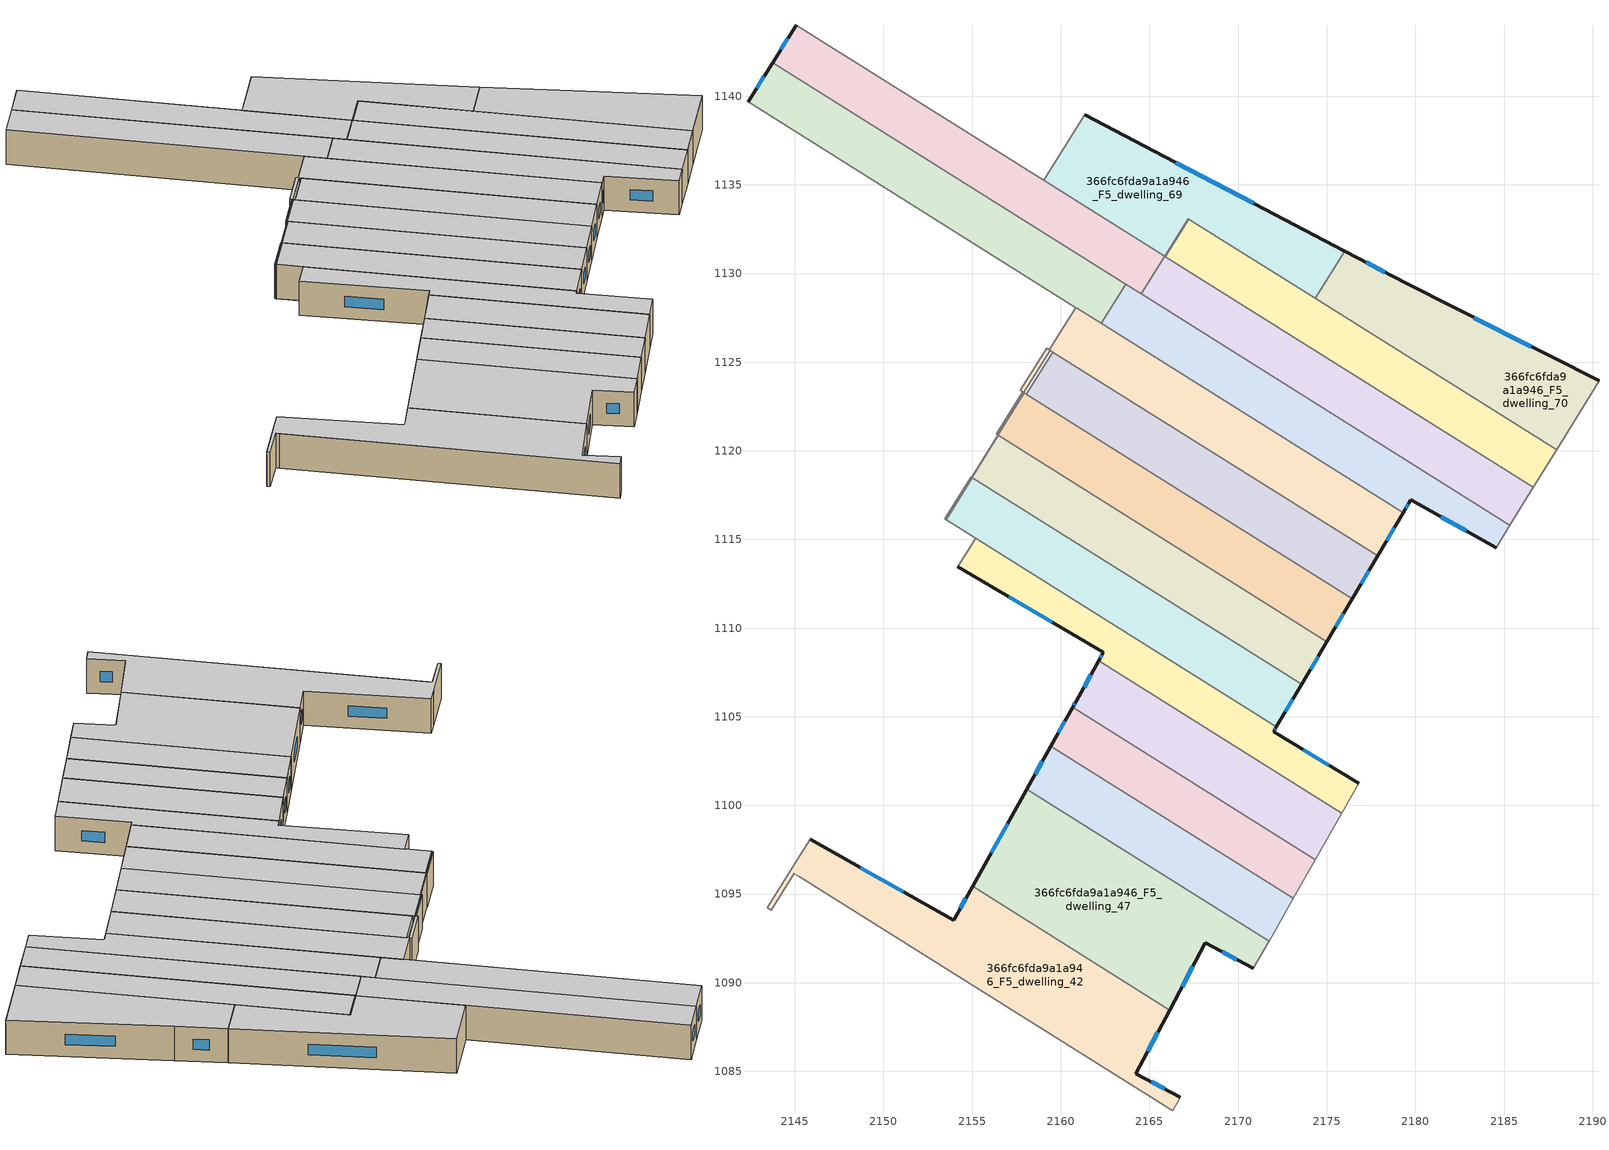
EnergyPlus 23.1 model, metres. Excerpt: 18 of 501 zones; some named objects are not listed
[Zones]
366fc6fda9a1a946_F5_dwelling_42
 floor to 366fc6fda9a1a946_F4_dwelling_42 (EU_floor_Construction): 2166.14,1088.46 2164.24,1084.87 2166.75,1083.54 2166.31,1082.77 2144.98,1096.14 2144.95,1096.16 2143.66,1094.1 2143.44,1094.24 2145.86,1098.09 2153.97,1093.53 2155.03,1095.43 z15
 wall outside (EU_wall_Construction): 2155.03,1095.43 2153.97,1093.53 2145.86,1098.09 / 2166.75,1083.54 2164.24,1084.87 2166.14,1088.46 z15:18
 wall to 366fc6fda9a1a946_F5_dwelling_47 (EU_wall_Construction): 2166.14,1088.46 2155.03,1095.43 z15:18
 wall adiabatic (EU_wall_Construction): 2166.31,1082.77 2166.75,1083.54 z15:18
 wall to 366fc6fda9a1a946_F5_dwelling_37 (EU_wall_Construction): 2143.44,1094.24 2143.66,1094.1 2144.95,1096.16 2144.98,1096.14 z15:18
 wall to 366fc6fda9a1a946_F5_dwelling_39 (EU_wall_Construction): 2145.28,1097.16 2143.44,1094.24 z15:18
 wall to 366fc6fda9a1a946_F5_dwelling_40 (EU_wall_Construction): 2145.21,1096 2166.31,1082.77 z15:18
 wall to 366fc6fda9a1a946_F5_dwelling_35 (EU_wall_Construction): 2144.98,1096.14 2145.21,1096 z15:18
 wall to 366fc6fda9a1a946_F5_dwelling_41 (EU_wall_Construction): 2145.86,1098.09 2145.28,1097.16 z15:18
 window (EU_Window_Construction): 2151.12,1095.13 2148.7,1096.49 / 2154.65,1094.77 2154.34,1094.2 / 2164.9,1086.13 2165.47,1087.2 / 2165.87,1084.01 2165.12,1084.41 z16.05:16.95
 ceiling to 366fc6fda9a1a946_F6_dwelling_42 (EU_floor_Construction): 2166.31,1082.77 2166.75,1083.54 2164.24,1084.87 2166.14,1088.46 2155.03,1095.43 2153.97,1093.53 2145.86,1098.09 2143.44,1094.24 2143.66,1094.1 2144.95,1096.16 2144.98,1096.14 z18
366fc6fda9a1a946_F5_dwelling_47
 floor to 366fc6fda9a1a946_F4_dwelling_47 (EU_floor_Construction): 2171.74,1092.35 2171.72,1092.3 2170.87,1090.8 2168.16,1092.24 2166.14,1088.46 2155.03,1095.43 2158.06,1100.87 2158.09,1100.92 z15
 wall outside (EU_wall_Construction): 2166.14,1088.46 2168.16,1092.24 2170.87,1090.8 / 2158.09,1100.92 2158.06,1100.87 2155.03,1095.43 z15:18
 wall to 366fc6fda9a1a946_F5_dwelling_48 (EU_wall_Construction): 2171.74,1092.35 2158.09,1100.92 z15:18
 wall adiabatic (EU_wall_Construction): 2170.87,1090.8 2171.72,1092.3 2171.74,1092.35 z15:18
 window (EU_Window_Construction): 2169.11,1091.74 2169.92,1091.31 / 2166.85,1089.78 2167.45,1090.92 / 2157,1098.96 2156.09,1097.34 z16.05:16.95
 ceiling to 366fc6fda9a1a946_F6_dwelling_47 (EU_floor_Construction): 2170.87,1090.8 2171.72,1092.3 2171.74,1092.35 2158.09,1100.92 2158.06,1100.87 2155.03,1095.43 2166.14,1088.46 2168.16,1092.24 z18
366fc6fda9a1a946_F5_dwelling_48
 floor to 366fc6fda9a1a946_F4_dwelling_48 (EU_floor_Construction): 2173.11,1094.75 2171.74,1092.35 2158.09,1100.92 2159.44,1103.33 z15
 wall outside (EU_wall_Construction): 2159.44,1103.33 2158.09,1100.92 z15:18
 wall to 366fc6fda9a1a946_F5_dwelling_49 (EU_wall_Construction): 2173.11,1094.75 2159.44,1103.33 z15:18
 wall adiabatic (EU_wall_Construction): 2171.74,1092.35 2173.11,1094.75 z15:18
 window (EU_Window_Construction): 2158.97,1102.48 2158.56,1101.76 z16.05:16.95
 ceiling to 366fc6fda9a1a946_F6_dwelling_48 (EU_floor_Construction): 2171.74,1092.35 2173.11,1094.75 2159.44,1103.33 2158.09,1100.92 z18
366fc6fda9a1a946_F5_dwelling_49
 floor to 366fc6fda9a1a946_F4_dwelling_49 (EU_floor_Construction): 2174.35,1096.94 2173.11,1094.75 2159.44,1103.33 2160.67,1105.53 z15
 wall outside (EU_wall_Construction): 2160.67,1105.53 2159.44,1103.33 z15:18
 wall to 366fc6fda9a1a946_F5_dwelling_50 (EU_wall_Construction): 2174.35,1096.94 2160.67,1105.53 z15:18
 wall adiabatic (EU_wall_Construction): 2173.11,1094.75 2174.35,1096.94 z15:18
 window (EU_Window_Construction): 2160.24,1104.75 2159.87,1104.1 z16.05:16.95
 ceiling to 366fc6fda9a1a946_F6_dwelling_49 (EU_floor_Construction): 2173.11,1094.75 2174.35,1096.94 2160.67,1105.53 2159.44,1103.33 z18
366fc6fda9a1a946_F5_dwelling_50
 floor to 366fc6fda9a1a946_F4_dwelling_50 (EU_floor_Construction): 2175.84,1099.57 2174.35,1096.94 2160.67,1105.53 2160.86,1105.87 2162.14,1108.16 z15
 wall outside (EU_wall_Construction): 2162.14,1108.16 2160.86,1105.87 2160.67,1105.53 z15:18
 wall to 366fc6fda9a1a946_F5_dwelling_52 (EU_wall_Construction): 2175.84,1099.57 2162.14,1108.16 z15:18
 wall adiabatic (EU_wall_Construction): 2174.35,1096.94 2175.84,1099.57 z15:18
 window (EU_Window_Construction): 2160.8,1105.75 2160.74,1105.65 / 2161.69,1107.36 2161.31,1106.68 z16.05:16.95
 ceiling to 366fc6fda9a1a946_F6_dwelling_50 (EU_floor_Construction): 2174.35,1096.94 2175.84,1099.57 2162.14,1108.16 2160.86,1105.87 2160.67,1105.53 z18
366fc6fda9a1a946_F5_dwelling_52
 floor to 366fc6fda9a1a946_F4_dwelling_52 (EU_floor_Construction): 2172.16,1104.43 2172.01,1104.16 2176.81,1101.26 2175.84,1099.57 2162.14,1108.16 2162.41,1108.63 2154.2,1113.47 2155.2,1115.06 z15
 wall outside (EU_wall_Construction): 2154.2,1113.47 2162.41,1108.63 2162.14,1108.16 / 2176.81,1101.26 2172.01,1104.16 2172.16,1104.43 z15:18
 wall to 366fc6fda9a1a946_F5_dwelling_51 (EU_wall_Construction): 2155.2,1115.06 2154.2,1113.47 z15:18
 wall adiabatic (EU_wall_Construction): 2175.84,1099.57 2176.81,1101.26 z15:18
 wall to 366fc6fda9a1a946_F5_dwelling_54 (EU_wall_Construction): 2172.16,1104.43 2155.2,1115.06 z15:18
 window (EU_Window_Construction): 2157.08,1111.77 2159.53,1110.33 / 2172.06,1104.26 2172.11,1104.33 / 2175.12,1102.28 2173.69,1103.15 / 2162.31,1108.47 2162.23,1108.33 z16.05:16.95
 ceiling to 366fc6fda9a1a946_F6_dwelling_52 (EU_floor_Construction): 2175.84,1099.57 2176.81,1101.26 2172.01,1104.16 2172.16,1104.43 2155.2,1115.06 2154.2,1113.47 2162.41,1108.63 2162.14,1108.16 z18
366fc6fda9a1a946_F5_dwelling_54
 floor to 366fc6fda9a1a946_F4_dwelling_54 (EU_floor_Construction): 2173.59,1106.83 2172.16,1104.43 2153.53,1116.11 2155.02,1118.48 z15
 wall outside (EU_wall_Construction): 2172.16,1104.43 2173.59,1106.83 z15:18
 wall to 366fc6fda9a1a946_F5_dwelling_56 (EU_wall_Construction): 2173.59,1106.83 2155.02,1118.48 2153.53,1116.11 z15:18
 wall to 366fc6fda9a1a946_F5_dwelling_51 (EU_wall_Construction): 2153.53,1116.11 2155.2,1115.06 z15:18
 window (EU_Window_Construction): 2172.66,1105.27 2173.09,1105.99 z16.05:16.95
 ceiling to 366fc6fda9a1a946_F6_dwelling_54 (EU_floor_Construction): 2172.16,1104.43 2173.59,1106.83 2155.02,1118.48 2153.53,1116.11 z18
366fc6fda9a1a946_F5_dwelling_56
 floor to 366fc6fda9a1a946_F4_dwelling_56 (EU_floor_Construction): 2175.02,1109.24 2173.59,1106.83 2155.02,1118.48 2153.53,1116.11 2153.51,1116.12 2156.49,1120.87 z15
 wall outside (EU_wall_Construction): 2173.59,1106.83 2175.02,1109.24 z15:18
 wall to 366fc6fda9a1a946_F5_dwelling_58 (EU_wall_Construction): 2175.02,1109.24 2156.49,1120.87 2153.51,1116.12 z15:18
 wall to 366fc6fda9a1a946_F5_dwelling_51 (EU_wall_Construction): 2153.51,1116.12 2153.53,1116.11 z15:18
 window (EU_Window_Construction): 2174.09,1107.68 2174.51,1108.4 z16.05:16.95
 ceiling to 366fc6fda9a1a946_F6_dwelling_56 (EU_floor_Construction): 2173.59,1106.83 2175.02,1109.24 2156.49,1120.87 2153.51,1116.12 2153.53,1116.11 2155.02,1118.48 z18
366fc6fda9a1a946_F5_dwelling_58
 floor to 366fc6fda9a1a946_F4_dwelling_58 (EU_floor_Construction): 2176.44,1111.66 2175.02,1109.24 2156.47,1120.88 2156.49,1120.87 2153.51,1116.12 2153.45,1116.16 2154.94,1118.53 2154.97,1118.51 2157.94,1123.26 z15
 wall outside (EU_wall_Construction): 2175.02,1109.24 2176.44,1111.66 / 2156.49,1120.87 2156.47,1120.88 2156.49,1120.87 z15:18
 wall to 366fc6fda9a1a946_F5_dwelling_53 (EU_wall_Construction): 2154.94,1118.53 2153.45,1116.16 z15:18
 wall to 366fc6fda9a1a946_F5_dwelling_55 (EU_wall_Construction): 2158.06,1123.19 2157.94,1123.26 2154.97,1118.51 2154.94,1118.53 z15:18
 wall to 366fc6fda9a1a946_F5_dwelling_60 (EU_wall_Construction): 2176.44,1111.66 2158.06,1123.19 z15:18
 wall to 366fc6fda9a1a946_F5_dwelling_51 (EU_wall_Construction): 2153.46,1116.16 2153.51,1116.12 z15:18
 window (EU_Window_Construction): 2175.52,1110.09 2175.94,1110.81 z16.05:16.95
 ceiling to 366fc6fda9a1a946_F6_dwelling_58 (EU_floor_Construction): 2175.02,1109.24 2176.44,1111.66 2157.94,1123.26 2154.97,1118.51 2154.94,1118.53 2153.45,1116.16 2153.51,1116.12 2156.49,1120.87 2156.47,1120.88 z18
366fc6fda9a1a946_F5_dwelling_60
 floor to 366fc6fda9a1a946_F4_dwelling_60 (EU_floor_Construction): 2177.88,1114.08 2176.44,1111.66 2158.06,1123.19 2159.55,1125.57 z15
 wall outside (EU_wall_Construction): 2176.44,1111.66 2177.88,1114.08 z15:18
 wall to 366fc6fda9a1a946_F5_dwelling_55 (EU_wall_Construction): 2159.55,1125.57 2158.06,1123.19 z15:18
 wall to 366fc6fda9a1a946_F5_dwelling_62 (EU_wall_Construction): 2177.88,1114.08 2159.55,1125.57 z15:18
 window (EU_Window_Construction): 2176.95,1112.51 2177.37,1113.23 z16.05:16.95
 ceiling to 366fc6fda9a1a946_F6_dwelling_60 (EU_floor_Construction): 2176.44,1111.66 2177.88,1114.08 2159.55,1125.57 2158.06,1123.19 z18
366fc6fda9a1a946_F5_dwelling_62
 floor to 366fc6fda9a1a946_F4_dwelling_62 (EU_floor_Construction): 2179.31,1116.5 2177.88,1114.08 2159.41,1125.66 2156.42,1120.91 2156.36,1120.94 2157.85,1123.32 2157.71,1123.41 2159.2,1125.79 2159.36,1125.69 2160.85,1128.08 2160.87,1128.07 z15
 wall outside (EU_wall_Construction): 2177.88,1114.08 2179.31,1116.5 z15:18
 wall to 366fc6fda9a1a946_F5_dwelling_57 (EU_wall_Construction): 2157.71,1123.41 2157.85,1123.32 2156.36,1120.94 z15:18
 wall to 366fc6fda9a1a946_F5_dwelling_59 (EU_wall_Construction): 2159.2,1125.79 2157.71,1123.41 z15:18
 wall to 366fc6fda9a1a946_F5_dwelling_61 (EU_wall_Construction): 2160.85,1128.08 2159.36,1125.69 2159.2,1125.79 z15:18
 wall to 366fc6fda9a1a946_F5_dwelling_55 (EU_wall_Construction): 2156.36,1120.94 2156.42,1120.91 2159.41,1125.66 2159.55,1125.57 z15:18
 wall to 366fc6fda9a1a946_F5_dwelling_64 (EU_wall_Construction): 2179.31,1116.5 2162.27,1127.19 z15:18
 wall to 366fc6fda9a1a946_F5_dwelling_63 (EU_wall_Construction): 2162.27,1127.19 2160.87,1128.07 2160.85,1128.08 z15:18
 window (EU_Window_Construction): 2178.38,1114.93 2178.81,1115.65 z16.05:16.95
 ceiling to 366fc6fda9a1a946_F6_dwelling_62 (EU_floor_Construction): 2177.88,1114.08 2179.31,1116.5 2160.87,1128.07 2160.85,1128.08 2159.36,1125.69 2159.2,1125.79 2157.71,1123.41 2157.85,1123.32 2156.36,1120.94 2156.42,1120.91 2159.41,1125.66 z18
366fc6fda9a1a946_F5_dwelling_63
 floor to 366fc6fda9a1a946_F4_dwelling_63 (EU_floor_Construction): 2163.66,1129.4 2162.27,1127.19 2142.36,1139.67 2143.74,1141.89 z15
 wall outside (EU_wall_Construction): 2143.74,1141.89 2142.36,1139.67 z15:18
 wall to 366fc6fda9a1a946_F5_dwelling_64 (EU_wall_Construction): 2162.27,1127.19 2163.66,1129.4 z15:18
 wall to 366fc6fda9a1a946_F5_dwelling_61 (EU_wall_Construction): 2142.36,1139.67 2160.85,1128.08 z15:18
 wall to 366fc6fda9a1a946_F5_dwelling_65 (EU_wall_Construction): 2163.66,1129.4 2143.74,1141.89 z15:18
 window (EU_Window_Construction): 2143.26,1141.11 2142.84,1140.45 z16.05:16.95
 ceiling to 366fc6fda9a1a946_F6_dwelling_63 (EU_floor_Construction): 2162.27,1127.19 2163.66,1129.4 2143.74,1141.89 2142.36,1139.67 z18
366fc6fda9a1a946_F5_dwelling_64
 floor to 366fc6fda9a1a946_F4_dwelling_64 (EU_floor_Construction): 2179.75,1117.23 2179.31,1116.5 2162.27,1127.19 2163.66,1129.4 2185.33,1115.8 2184.56,1114.54 z15
 wall outside (EU_wall_Construction): 2179.31,1116.5 2179.75,1117.23 2184.56,1114.54 z15:18
 wall adiabatic (EU_wall_Construction): 2184.56,1114.54 2185.33,1115.8 z15:18
 wall to 366fc6fda9a1a946_F5_dwelling_66 (EU_wall_Construction): 2185.33,1115.8 2164.53,1128.85 z15:18
 wall to 366fc6fda9a1a946_F5_dwelling_65 (EU_wall_Construction): 2164.53,1128.85 2163.66,1129.4 z15:18
 window (EU_Window_Construction): 2181.43,1116.29 2182.87,1115.49 / 2179.46,1116.76 2179.59,1116.98 z16.05:16.95
 ceiling to 366fc6fda9a1a946_F6_dwelling_64 (EU_floor_Construction): 2184.56,1114.54 2185.33,1115.8 2163.66,1129.4 2162.27,1127.19 2179.31,1116.5 2179.75,1117.23 z18
366fc6fda9a1a946_F5_dwelling_65
 floor to 366fc6fda9a1a946_F4_dwelling_65 (EU_floor_Construction): 2167.19,1133.09 2167.23,1133.07 2165.9,1130.95 2165.86,1130.97 2164.53,1128.85 2143.74,1141.89 2145.07,1144.01 2165.85,1130.98 z15
 wall outside (EU_wall_Construction): 2145.07,1144.01 2143.74,1141.89 z15:18
 wall to 366fc6fda9a1a946_F5_dwelling_68 (EU_wall_Construction): 2165.9,1130.95 2167.23,1133.07 z15:18
 wall to 366fc6fda9a1a946_F5_dwelling_66 (EU_wall_Construction): 2164.53,1128.85 2165.86,1130.97 2165.9,1130.95 z15:18
 wall to 366fc6fda9a1a946_F5_dwelling_67 (EU_wall_Construction): 2159.03,1135.26 2145.07,1144.01 z15:18
 wall to 366fc6fda9a1a946_F5_dwelling_69 (EU_wall_Construction): 2167.23,1133.07 2167.19,1133.09 2165.85,1130.98 2159.03,1135.26 z15:18
 window (EU_Window_Construction): 2144.61,1143.27 2144.21,1142.64 z16.05:16.95
 ceiling to 366fc6fda9a1a946_F6_dwelling_65 (EU_floor_Construction): 2165.9,1130.95 2167.23,1133.07 2167.19,1133.09 2165.85,1130.98 2145.07,1144.01 2143.74,1141.89 2164.53,1128.85 2165.86,1130.97 z18
366fc6fda9a1a946_F5_dwelling_66
 floor to 366fc6fda9a1a946_F4_dwelling_66 (EU_floor_Construction): 2186.65,1117.93 2185.33,1115.8 2164.53,1128.85 2165.86,1130.97 z15
 wall adiabatic (EU_wall_Construction): 2185.33,1115.8 2186.65,1117.93 z15:18
 wall to 366fc6fda9a1a946_F5_dwelling_68 (EU_wall_Construction): 2186.65,1117.93 2165.9,1130.95 z15:18
 ceiling to 366fc6fda9a1a946_F6_dwelling_66 (EU_floor_Construction): 2185.33,1115.8 2186.65,1117.93 2165.86,1130.97 2164.53,1128.85 z18
366fc6fda9a1a946_F5_dwelling_68
 floor to 366fc6fda9a1a946_F4_dwelling_68 (EU_floor_Construction): 2187.96,1120.06 2186.65,1117.93 2165.9,1130.95 2167.23,1133.07 z15
 wall adiabatic (EU_wall_Construction): 2186.65,1117.93 2187.96,1120.06 z15:18
 wall to 366fc6fda9a1a946_F5_dwelling_70 (EU_wall_Construction): 2187.96,1120.06 2174.35,1128.6 z15:18
 wall to 366fc6fda9a1a946_F5_dwelling_69 (EU_wall_Construction): 2174.35,1128.6 2167.23,1133.07 z15:18
 ceiling to 366fc6fda9a1a946_F6_dwelling_68 (EU_floor_Construction): 2186.65,1117.93 2187.96,1120.06 2167.23,1133.07 2165.9,1130.95 z18
366fc6fda9a1a946_F5_dwelling_69
 floor to 366fc6fda9a1a946_F4_dwelling_69 (EU_floor_Construction): 2176.01,1131.26 2174.35,1128.6 2167.18,1133.1 2165.85,1130.98 2159.03,1135.26 2161.35,1138.95 z15
 wall outside (EU_wall_Construction): 2176.01,1131.26 2161.35,1138.95 z15:18
 wall to 366fc6fda9a1a946_F5_dwelling_67 (EU_wall_Construction): 2161.35,1138.95 2159.03,1135.26 z15:18
 wall to 366fc6fda9a1a946_F5_dwelling_70 (EU_wall_Construction): 2174.35,1128.6 2176.01,1131.26 z15:18
 window (EU_Window_Construction): 2170.87,1133.96 2166.49,1136.26 z16.05:16.95
 ceiling to 366fc6fda9a1a946_F6_dwelling_69 (EU_floor_Construction): 2174.35,1128.6 2176.01,1131.26 2161.35,1138.95 2159.03,1135.26 2165.85,1130.98 2167.18,1133.1 z18
366fc6fda9a1a946_F5_dwelling_70
 floor to 366fc6fda9a1a946_F4_dwelling_70 (EU_floor_Construction): 2190.36,1123.94 2187.96,1120.06 2174.35,1128.6 2176.01,1131.26 2179.48,1129.44 z15
 wall outside (EU_wall_Construction): 2190.36,1123.94 2179.48,1129.44 2176.01,1131.26 z15:18
 wall adiabatic (EU_wall_Construction): 2187.96,1120.06 2190.36,1123.94 z15:18
 window (EU_Window_Construction): 2178.26,1130.08 2177.23,1130.62 / 2186.54,1125.87 2183.29,1127.51 z16.05:16.95
 ceiling to 366fc6fda9a1a946_F6_dwelling_70 (EU_floor_Construction): 2187.96,1120.06 2190.36,1123.94 2179.48,1129.44 2176.01,1131.26 2174.35,1128.6 z18
[Building]
EU S2 Campaign: North Axis=0; Terrain=City; Solar Distribution=FullExterior
[Site:Location]
Bologna: Latitude=44.5; Longitude=11.25; Time Zone=1; Elevation=37
[SizingPeriod:WeatherFileDays]
AnnualSizingPeriod: Begin Month=1; Begin Day of Month=1; End Month=12; End Day of Month=31; Day of Week for Start Day=Monday; Use Weather File Daylight Saving Period=No; Use Weather File Rain and Snow Indicators=No
[MATERIAL]
EU_InternalMass_Material: Roughness=MediumRough; Thickness=0.1; Conductivity=1; Density=1800; Specific Heat=900; Thermal Absorptance=0.9; Solar Absorptance=0.7; Visible Absorptance=0.7
[MATERIAL:NOMASS] Roughness=MediumRough; Thermal Absorptance=0.9; Solar Absorptance=0.7; Visible Absorptance=0.7
Name | Thermal Resistance
EU_wall_NoMass | 0.890213
EU_floor_NoMass | 0.79516
[WINDOWMATERIAL:SIMPLEGLAZINGSYSTEM]
EU_Window_SimpleGlazing: UFactor=4.49146; Solar Heat Gain Coefficient=0.85; Visible Transmittance=0.85
[CONSTRUCTION]
EU_wall_Construction: EU_wall_NoMass
EU_floor_Construction: EU_floor_NoMass
EU_Window_Construction: EU_Window_SimpleGlazing
EU_InternalMass_Construction: EU_InternalMass_Material
[ZONE] Type=1; Multiplier=1; Ceiling Height=autocalculate; Floor Area=autocalculate; Part of Total Floor Area=Yes
Name | Volume
366fc6fda9a1a946_F5_dwelling_42 | 261.14
366fc6fda9a1a946_F5_dwelling_47 | 263.476
366fc6fda9a1a946_F5_dwelling_48 | 133.501
366fc6fda9a1a946_F5_dwelling_49 | 121.73
366fc6fda9a1a946_F5_dwelling_50 | 146.29
366fc6fda9a1a946_F5_dwelling_52 | 150.259
366fc6fda9a1a946_F5_dwelling_54 | 184.268
366fc6fda9a1a946_F5_dwelling_56 | 184.206
366fc6fda9a1a946_F5_dwelling_58 | 184.934
366fc6fda9a1a946_F5_dwelling_60 | 182.648
366fc6fda9a1a946_F5_dwelling_62 | 186.833
366fc6fda9a1a946_F5_dwelling_63 | 184.277
366fc6fda9a1a946_F5_dwelling_64 | 184.258
366fc6fda9a1a946_F5_dwelling_65 | 184.606
366fc6fda9a1a946_F5_dwelling_66 | 184.24
366fc6fda9a1a946_F5_dwelling_68 | 183.841
366fc6fda9a1a946_F5_dwelling_69 | 184.23
366fc6fda9a1a946_F5_dwelling_70 | 184.222
[INTERNALMASS] Construction=EU_InternalMass_Construction
Name | Zone or ZoneList | Surface Area
366fc6fda9a1a946_F5_dwelling_42_EU_InternalMass | 366fc6fda9a1a946_F5_dwelling_42 | 87.0451
366fc6fda9a1a946_F5_dwelling_47_EU_InternalMass | 366fc6fda9a1a946_F5_dwelling_47 | 87.8268
366fc6fda9a1a946_F5_dwelling_48_EU_InternalMass | 366fc6fda9a1a946_F5_dwelling_48 | 44.5012
366fc6fda9a1a946_F5_dwelling_49_EU_InternalMass | 366fc6fda9a1a946_F5_dwelling_49 | 40.5731
366fc6fda9a1a946_F5_dwelling_50_EU_InternalMass | 366fc6fda9a1a946_F5_dwelling_50 | 48.7591
366fc6fda9a1a946_F5_dwelling_52_EU_InternalMass | 366fc6fda9a1a946_F5_dwelling_52 | 50.0932
366fc6fda9a1a946_F5_dwelling_54_EU_InternalMass | 366fc6fda9a1a946_F5_dwelling_54 | 61.4221
366fc6fda9a1a946_F5_dwelling_56_EU_InternalMass | 366fc6fda9a1a946_F5_dwelling_56 | 61.4022
366fc6fda9a1a946_F5_dwelling_58_EU_InternalMass | 366fc6fda9a1a946_F5_dwelling_58 | 61.6416
366fc6fda9a1a946_F5_dwelling_60_EU_InternalMass | 366fc6fda9a1a946_F5_dwelling_60 | 60.8909
366fc6fda9a1a946_F5_dwelling_62_EU_InternalMass | 366fc6fda9a1a946_F5_dwelling_62 | 62.2725
366fc6fda9a1a946_F5_dwelling_63_EU_InternalMass | 366fc6fda9a1a946_F5_dwelling_63 | 61.4256
366fc6fda9a1a946_F5_dwelling_64_EU_InternalMass | 366fc6fda9a1a946_F5_dwelling_64 | 61.4186
366fc6fda9a1a946_F5_dwelling_65_EU_InternalMass | 366fc6fda9a1a946_F5_dwelling_65 | 61.5439
366fc6fda9a1a946_F5_dwelling_66_EU_InternalMass | 366fc6fda9a1a946_F5_dwelling_66 | 61.4135
366fc6fda9a1a946_F5_dwelling_68_EU_InternalMass | 366fc6fda9a1a946_F5_dwelling_68 | 61.2708
366fc6fda9a1a946_F5_dwelling_69_EU_InternalMass | 366fc6fda9a1a946_F5_dwelling_69 | 61.4102
366fc6fda9a1a946_F5_dwelling_70_EU_InternalMass | 366fc6fda9a1a946_F5_dwelling_70 | 61.4075
[OTHEREQUIPMENT] Fuel Type=Electricity; Design Level Calculation Method=Watts/Area; Power per Zone Floor Area=1; Fraction Latent=0; Fraction Radiant=0; Fraction Lost=0; Carbon Dioxide Generation Rate=0; EndUse Subcategory=EU_Step8_InternalGains
Name | Zone or ZoneList or Space or SpaceList | Schedule
EU_Step8_InternalGain_366fc6fda9a1a946_F5_dwelling_42_f000 | 366fc6fda9a1a946_F5_dwelling_42 | EU_Step8_GainSchedule_366fc6fda9a1a946_F5_dwelling_42_f000
EU_Step8_InternalGain_366fc6fda9a1a946_F5_dwelling_47_f000 | 366fc6fda9a1a946_F5_dwelling_47 | EU_Step8_GainSchedule_366fc6fda9a1a946_F5_dwelling_47_f000
EU_Step8_InternalGain_366fc6fda9a1a946_F5_dwelling_48_f000 | 366fc6fda9a1a946_F5_dwelling_48 | EU_Step8_GainSchedule_366fc6fda9a1a946_F5_dwelling_48_f000
EU_Step8_InternalGain_366fc6fda9a1a946_F5_dwelling_49_f000 | 366fc6fda9a1a946_F5_dwelling_49 | EU_Step8_GainSchedule_366fc6fda9a1a946_F5_dwelling_49_f000
EU_Step8_InternalGain_366fc6fda9a1a946_F5_dwelling_50_f000 | 366fc6fda9a1a946_F5_dwelling_50 | EU_Step8_GainSchedule_366fc6fda9a1a946_F5_dwelling_50_f000
EU_Step8_InternalGain_366fc6fda9a1a946_F5_dwelling_52_f000 | 366fc6fda9a1a946_F5_dwelling_52 | EU_Step8_GainSchedule_366fc6fda9a1a946_F5_dwelling_52_f000
EU_Step8_InternalGain_366fc6fda9a1a946_F5_dwelling_54_f000 | 366fc6fda9a1a946_F5_dwelling_54 | EU_Step8_GainSchedule_366fc6fda9a1a946_F5_dwelling_54_f000
EU_Step8_InternalGain_366fc6fda9a1a946_F5_dwelling_56_f000 | 366fc6fda9a1a946_F5_dwelling_56 | EU_Step8_GainSchedule_366fc6fda9a1a946_F5_dwelling_56_f000
EU_Step8_InternalGain_366fc6fda9a1a946_F5_dwelling_58_f000 | 366fc6fda9a1a946_F5_dwelling_58 | EU_Step8_GainSchedule_366fc6fda9a1a946_F5_dwelling_58_f000
EU_Step8_InternalGain_366fc6fda9a1a946_F5_dwelling_60_f000 | 366fc6fda9a1a946_F5_dwelling_60 | EU_Step8_GainSchedule_366fc6fda9a1a946_F5_dwelling_60_f000
EU_Step8_InternalGain_366fc6fda9a1a946_F5_dwelling_62_f000 | 366fc6fda9a1a946_F5_dwelling_62 | EU_Step8_GainSchedule_366fc6fda9a1a946_F5_dwelling_62_f000
EU_Step8_InternalGain_366fc6fda9a1a946_F5_dwelling_63_f000 | 366fc6fda9a1a946_F5_dwelling_63 | EU_Step8_GainSchedule_366fc6fda9a1a946_F5_dwelling_63_f000
EU_Step8_InternalGain_366fc6fda9a1a946_F5_dwelling_64_f000 | 366fc6fda9a1a946_F5_dwelling_64 | EU_Step8_GainSchedule_366fc6fda9a1a946_F5_dwelling_64_f000
EU_Step8_InternalGain_366fc6fda9a1a946_F5_dwelling_65_f000 | 366fc6fda9a1a946_F5_dwelling_65 | EU_Step8_GainSchedule_366fc6fda9a1a946_F5_dwelling_65_f000
EU_Step8_InternalGain_366fc6fda9a1a946_F5_dwelling_66_f000 | 366fc6fda9a1a946_F5_dwelling_66 | EU_Step8_GainSchedule_366fc6fda9a1a946_F5_dwelling_66_f000
EU_Step8_InternalGain_366fc6fda9a1a946_F5_dwelling_68_f000 | 366fc6fda9a1a946_F5_dwelling_68 | EU_Step8_GainSchedule_366fc6fda9a1a946_F5_dwelling_68_f000
EU_Step8_InternalGain_366fc6fda9a1a946_F5_dwelling_69_f000 | 366fc6fda9a1a946_F5_dwelling_69 | EU_Step8_GainSchedule_366fc6fda9a1a946_F5_dwelling_69_f000
EU_Step8_InternalGain_366fc6fda9a1a946_F5_dwelling_70_f000 | 366fc6fda9a1a946_F5_dwelling_70 | EU_Step8_GainSchedule_366fc6fda9a1a946_F5_dwelling_70_f000
[ZONEVENTILATION:DESIGNFLOWRATE] Schedule=EU_AlwaysOn; Design Flow Rate Calculation Method=AirChanges/Hour; Air Changes per Hour=0.718634; Ventilation Type=Natural; Fan Pressure Rise=0; Fan Total Efficiency=1; Constant Term Coefficient=1; Temperature Term Coefficient=0; Velocity Term Coefficient=0; Velocity Squared Term Coefficient=0; Minimum Indoor Temperature=-100; Maximum Indoor Temperature=100; Delta Temperature=-100; Minimum Outdoor Temperature=-100; Maximum Outdoor Temperature=100; Maximum Wind Speed=40
Name | Zone or ZoneList or Space or SpaceList
EU_ConstantAir_366fc6fda9a1a946_F5_dwelling_42 | 366fc6fda9a1a946_F5_dwelling_42
EU_ConstantAir_366fc6fda9a1a946_F5_dwelling_47 | 366fc6fda9a1a946_F5_dwelling_47
EU_ConstantAir_366fc6fda9a1a946_F5_dwelling_48 | 366fc6fda9a1a946_F5_dwelling_48
EU_ConstantAir_366fc6fda9a1a946_F5_dwelling_49 | 366fc6fda9a1a946_F5_dwelling_49
EU_ConstantAir_366fc6fda9a1a946_F5_dwelling_50 | 366fc6fda9a1a946_F5_dwelling_50
EU_ConstantAir_366fc6fda9a1a946_F5_dwelling_52 | 366fc6fda9a1a946_F5_dwelling_52
EU_ConstantAir_366fc6fda9a1a946_F5_dwelling_54 | 366fc6fda9a1a946_F5_dwelling_54
EU_ConstantAir_366fc6fda9a1a946_F5_dwelling_56 | 366fc6fda9a1a946_F5_dwelling_56
EU_ConstantAir_366fc6fda9a1a946_F5_dwelling_58 | 366fc6fda9a1a946_F5_dwelling_58
EU_ConstantAir_366fc6fda9a1a946_F5_dwelling_60 | 366fc6fda9a1a946_F5_dwelling_60
EU_ConstantAir_366fc6fda9a1a946_F5_dwelling_62 | 366fc6fda9a1a946_F5_dwelling_62
EU_ConstantAir_366fc6fda9a1a946_F5_dwelling_63 | 366fc6fda9a1a946_F5_dwelling_63
EU_ConstantAir_366fc6fda9a1a946_F5_dwelling_64 | 366fc6fda9a1a946_F5_dwelling_64
EU_ConstantAir_366fc6fda9a1a946_F5_dwelling_65 | 366fc6fda9a1a946_F5_dwelling_65
EU_ConstantAir_366fc6fda9a1a946_F5_dwelling_66 | 366fc6fda9a1a946_F5_dwelling_66
EU_ConstantAir_366fc6fda9a1a946_F5_dwelling_68 | 366fc6fda9a1a946_F5_dwelling_68
EU_ConstantAir_366fc6fda9a1a946_F5_dwelling_69 | 366fc6fda9a1a946_F5_dwelling_69
EU_ConstantAir_366fc6fda9a1a946_F5_dwelling_70 | 366fc6fda9a1a946_F5_dwelling_70
[HVACTEMPLATE:ZONE:IDEALLOADSAIRSYSTEM] System Availability Schedule=EU_AlwaysOn; Maximum Heating Supply Air Temperature=50; Minimum Cooling Supply Air Temperature=13; Maximum Heating Supply Air Humidity Ratio=0.0156; Minimum Cooling Supply Air Humidity Ratio=0.0077; Heating Limit=NoLimit; Cooling Limit=NoLimit; Heating Availability Schedule=EU_AlwaysOn; Cooling Availability Schedule=EU_CoolingOff; Dehumidification Control Type=ConstantSensibleHeatRatio; Cooling Sensible Heat Ratio=0.7; Dehumidification Setpoint=60; Humidification Control Type=None; Humidification Setpoint=30; Outdoor Air Method=None; Outdoor Air Flow Rate per Person=0.00944; Outdoor Air Flow Rate per Zone Floor Area=0; Outdoor Air Flow Rate per Zone=0; Demand Controlled Ventilation Type=None; Outdoor Air Economizer Type=NoEconomizer; Heat Recovery Type=None; Sensible Heat Recovery Effectiveness=0.7; Latent Heat Recovery Effectiveness=0.65
Name | Template Thermostat
366fc6fda9a1a946_F5_dwelling_42 | EU_HeatOnly_366fc6fda9a1a946_F5_dwelling_42
366fc6fda9a1a946_F5_dwelling_47 | EU_HeatOnly_366fc6fda9a1a946_F5_dwelling_47
366fc6fda9a1a946_F5_dwelling_48 | EU_HeatOnly_366fc6fda9a1a946_F5_dwelling_48
366fc6fda9a1a946_F5_dwelling_49 | EU_HeatOnly_366fc6fda9a1a946_F5_dwelling_49
366fc6fda9a1a946_F5_dwelling_50 | EU_HeatOnly_366fc6fda9a1a946_F5_dwelling_50
366fc6fda9a1a946_F5_dwelling_52 | EU_HeatOnly_366fc6fda9a1a946_F5_dwelling_52
366fc6fda9a1a946_F5_dwelling_54 | EU_HeatOnly_366fc6fda9a1a946_F5_dwelling_54
366fc6fda9a1a946_F5_dwelling_56 | EU_HeatOnly_366fc6fda9a1a946_F5_dwelling_56
366fc6fda9a1a946_F5_dwelling_58 | EU_HeatOnly_366fc6fda9a1a946_F5_dwelling_58
366fc6fda9a1a946_F5_dwelling_60 | EU_HeatOnly_366fc6fda9a1a946_F5_dwelling_60
366fc6fda9a1a946_F5_dwelling_62 | EU_HeatOnly_366fc6fda9a1a946_F5_dwelling_62
366fc6fda9a1a946_F5_dwelling_63 | EU_HeatOnly_366fc6fda9a1a946_F5_dwelling_63
366fc6fda9a1a946_F5_dwelling_64 | EU_HeatOnly_366fc6fda9a1a946_F5_dwelling_64
366fc6fda9a1a946_F5_dwelling_65 | EU_HeatOnly_366fc6fda9a1a946_F5_dwelling_65
366fc6fda9a1a946_F5_dwelling_66 | EU_HeatOnly_366fc6fda9a1a946_F5_dwelling_66
366fc6fda9a1a946_F5_dwelling_68 | EU_HeatOnly_366fc6fda9a1a946_F5_dwelling_68
366fc6fda9a1a946_F5_dwelling_69 | EU_HeatOnly_366fc6fda9a1a946_F5_dwelling_69
366fc6fda9a1a946_F5_dwelling_70 | EU_HeatOnly_366fc6fda9a1a946_F5_dwelling_70
[SIZING:ZONE] Zone Cooling Design Supply Air Temperature Input Method=SupplyAirTemperature; Zone Cooling Design Supply Air Temperature=13; Zone Heating Design Supply Air Temperature Input Method=SupplyAirTemperature; Zone Heating Design Supply Air Temperature=50; Zone Cooling Design Supply Air Humidity Ratio=0.008; Zone Heating Design Supply Air Humidity Ratio=0.008; Cooling Design Air Flow Method=DesignDay; Cooling Design Air Flow Rate=0; Cooling Minimum Air Flow per Zone Floor Area=0.000762; Cooling Minimum Air Flow=0; Cooling Minimum Air Flow Fraction=0.2; Heating Design Air Flow Method=DesignDay; Heating Design Air Flow Rate=0; Heating Maximum Air Flow per Zone Floor Area=0.002032; Heating Maximum Air Flow=0.141576; Heating Maximum Air Flow Fraction=0.3; Account for Dedicated Outdoor Air System=No; Dedicated Outdoor Air System Control Strategy=NeutralSupplyAir; Dedicated Outdoor Air Low Setpoint Temperature for Design=autosize; Dedicated Outdoor Air High Setpoint Temperature for Design=autosize; Zone Load Sizing Method=Sensible Load Only No Latent Load; Zone Latent Cooling Design Supply Air Humidity Ratio Input Method=HumidityRatioDifference; Zone Cooling Design Supply Air Humidity Ratio Difference=0.005; Zone Latent Heating Design Supply Air Humidity Ratio Input Method=HumidityRatioDifference; Zone Humidification Design Supply Air Humidity Ratio Difference=0.005
366fc6fda9a1a946_F5_dwelling_42; 366fc6fda9a1a946_F5_dwelling_47; 366fc6fda9a1a946_F5_dwelling_48; 366fc6fda9a1a946_F5_dwelling_49; 366fc6fda9a1a946_F5_dwelling_50; 366fc6fda9a1a946_F5_dwelling_52; 366fc6fda9a1a946_F5_dwelling_54; 366fc6fda9a1a946_F5_dwelling_56; 366fc6fda9a1a946_F5_dwelling_58; 366fc6fda9a1a946_F5_dwelling_60; 366fc6fda9a1a946_F5_dwelling_62; 366fc6fda9a1a946_F5_dwelling_63; 366fc6fda9a1a946_F5_dwelling_64; 366fc6fda9a1a946_F5_dwelling_65; 366fc6fda9a1a946_F5_dwelling_66; 366fc6fda9a1a946_F5_dwelling_68; 366fc6fda9a1a946_F5_dwelling_69; 366fc6fda9a1a946_F5_dwelling_70
[SCHEDULE:CONSTANT]
Name | Hourly Value
EU_AlwaysOn | 1
EU_CoolingOff | 0
[SCHEDULE:FILE] Column Number=1; Rows to Skip at Top=0; Number of Hours of Data=8760; Column Separator=Comma; Interpolate to Timestep=No; Minutes per Item=60; Adjust Schedule for Daylight Savings=Yes
Name | File
EU_Step8_GainSchedule_366fc6fda9a1a946_F5_dwelling_42_f000 | ../../schedules/366fc6fda9a1a946/366fc6fda9a1a946_F5_dwelling_42_f000_gain.csv
EU_Step8_GainSchedule_366fc6fda9a1a946_F5_dwelling_47_f000 | ../../schedules/366fc6fda9a1a946/366fc6fda9a1a946_F5_dwelling_47_f000_gain.csv
EU_Step8_GainSchedule_366fc6fda9a1a946_F5_dwelling_48_f000 | ../../schedules/366fc6fda9a1a946/366fc6fda9a1a946_F5_dwelling_48_f000_gain.csv
EU_Step8_GainSchedule_366fc6fda9a1a946_F5_dwelling_49_f000 | ../../schedules/366fc6fda9a1a946/366fc6fda9a1a946_F5_dwelling_49_f000_gain.csv
EU_Step8_GainSchedule_366fc6fda9a1a946_F5_dwelling_50_f000 | ../../schedules/366fc6fda9a1a946/366fc6fda9a1a946_F5_dwelling_50_f000_gain.csv
EU_Step8_GainSchedule_366fc6fda9a1a946_F5_dwelling_52_f000 | ../../schedules/366fc6fda9a1a946/366fc6fda9a1a946_F5_dwelling_52_f000_gain.csv
EU_Step8_GainSchedule_366fc6fda9a1a946_F5_dwelling_54_f000 | ../../schedules/366fc6fda9a1a946/366fc6fda9a1a946_F5_dwelling_54_f000_gain.csv
EU_Step8_GainSchedule_366fc6fda9a1a946_F5_dwelling_56_f000 | ../../schedules/366fc6fda9a1a946/366fc6fda9a1a946_F5_dwelling_56_f000_gain.csv
EU_Step8_GainSchedule_366fc6fda9a1a946_F5_dwelling_58_f000 | ../../schedules/366fc6fda9a1a946/366fc6fda9a1a946_F5_dwelling_58_f000_gain.csv
EU_Step8_GainSchedule_366fc6fda9a1a946_F5_dwelling_60_f000 | ../../schedules/366fc6fda9a1a946/366fc6fda9a1a946_F5_dwelling_60_f000_gain.csv
EU_Step8_GainSchedule_366fc6fda9a1a946_F5_dwelling_62_f000 | ../../schedules/366fc6fda9a1a946/366fc6fda9a1a946_F5_dwelling_62_f000_gain.csv
EU_Step8_GainSchedule_366fc6fda9a1a946_F5_dwelling_63_f000 | ../../schedules/366fc6fda9a1a946/366fc6fda9a1a946_F5_dwelling_63_f000_gain.csv
EU_Step8_GainSchedule_366fc6fda9a1a946_F5_dwelling_64_f000 | ../../schedules/366fc6fda9a1a946/366fc6fda9a1a946_F5_dwelling_64_f000_gain.csv
EU_Step8_GainSchedule_366fc6fda9a1a946_F5_dwelling_65_f000 | ../../schedules/366fc6fda9a1a946/366fc6fda9a1a946_F5_dwelling_65_f000_gain.csv
EU_Step8_GainSchedule_366fc6fda9a1a946_F5_dwelling_66_f000 | ../../schedules/366fc6fda9a1a946/366fc6fda9a1a946_F5_dwelling_66_f000_gain.csv
EU_Step8_GainSchedule_366fc6fda9a1a946_F5_dwelling_68_f000 | ../../schedules/366fc6fda9a1a946/366fc6fda9a1a946_F5_dwelling_68_f000_gain.csv
EU_Step8_GainSchedule_366fc6fda9a1a946_F5_dwelling_69_f000 | ../../schedules/366fc6fda9a1a946/366fc6fda9a1a946_F5_dwelling_69_f000_gain.csv
EU_Step8_GainSchedule_366fc6fda9a1a946_F5_dwelling_70_f000 | ../../schedules/366fc6fda9a1a946/366fc6fda9a1a946_F5_dwelling_70_f000_gain.csv
